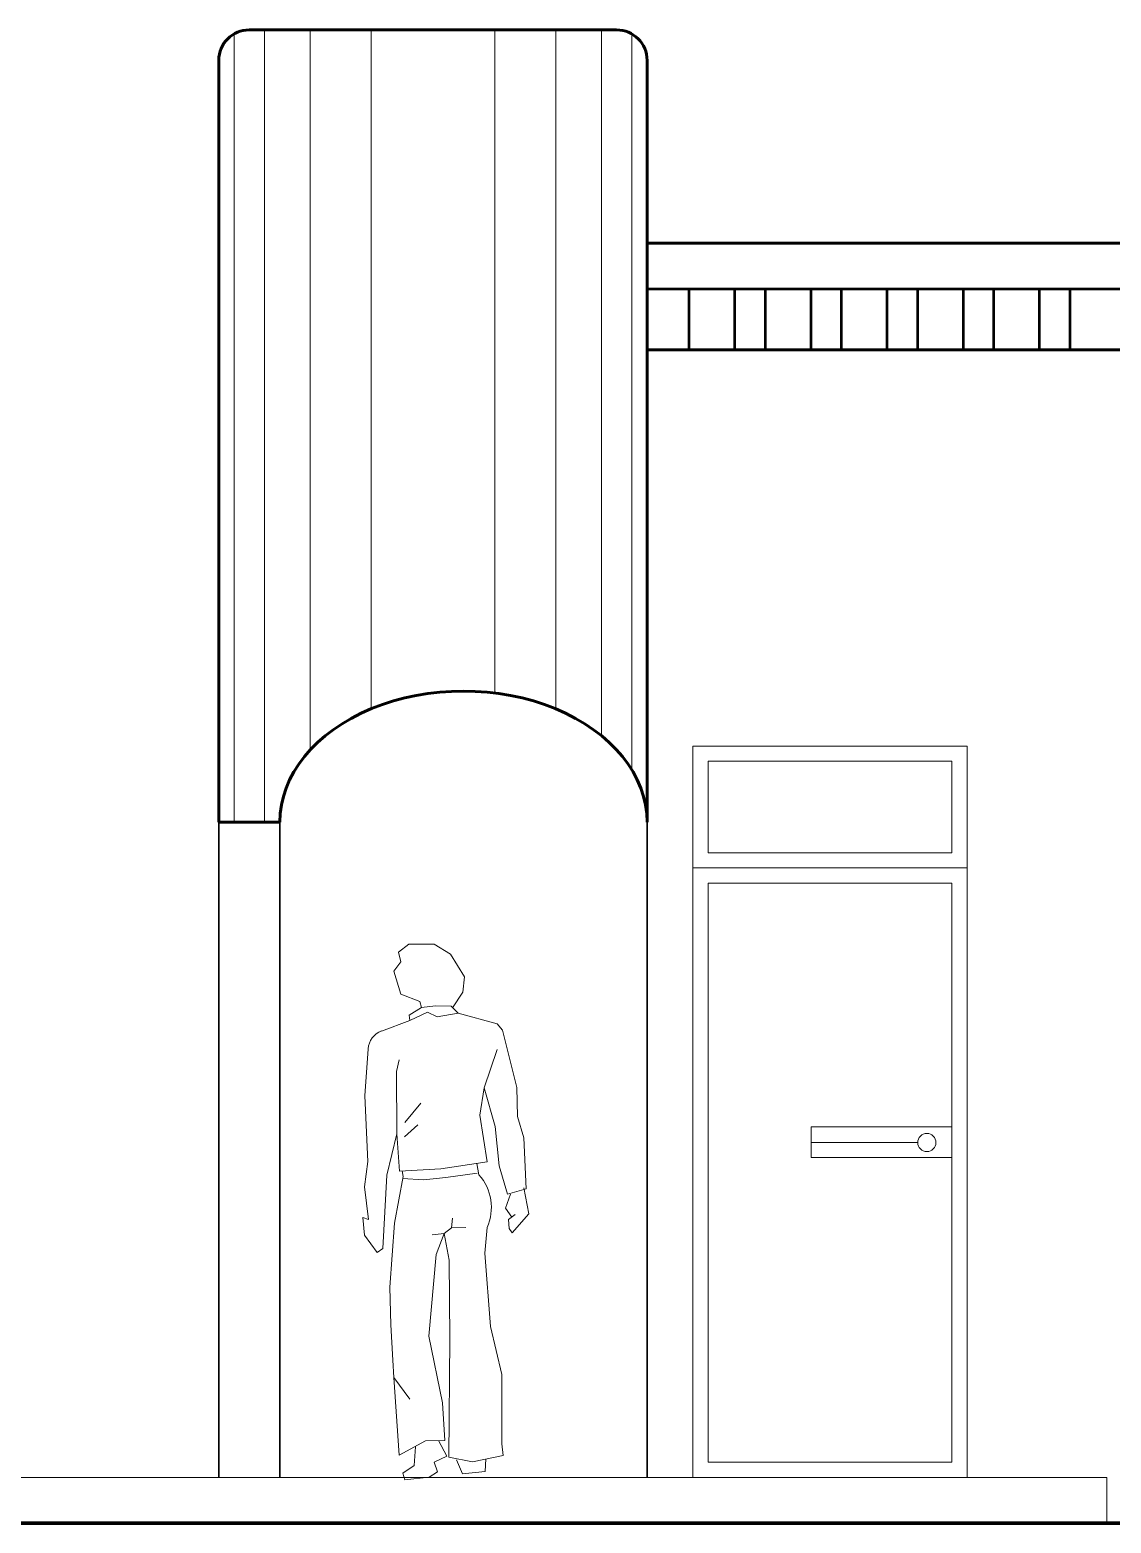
# Model space of a CAD drawing. Header units: centimetres. Extents: x 48 to 15845, y 265 to 7947.
# Drawn here: x 51.353 to 54.902, y 288.834 to 293.734 of the extents above; entities that cross this region are included whole.
import ezdxf

# ---------------------------------------------------------------- set-up
doc = ezdxf.new("R2010")
doc.units = ezdxf.units.CM
for name, color, linetype, lineweight in [('bajo', 152, 'Continuous', 13), ('carga', 10, 'Continuous', 35), ('LOSA', 122, 'Continuous', 60), ('PUERTAS Y VENTANAS', 210, 'Continuous', 5), ('TIERRA', 3, 'Continuous', 90)]:
    doc.layers.add(name, color=color, linetype=linetype, lineweight=lineweight)
doc.layers.add('MUEBLES', color=7, linetype='Continuous', lineweight=20, true_color=0xf79608)
doc.layers.add('niveles', color=7, linetype='Continuous', lineweight=5, true_color=0xf0c70f)

msp = doc.modelspace()

# ---------------------------------------------------------------- linework, layer by layer
at = {"layer": 'bajo', "linetype": 'ByBlock'}
for p, q in [((52.0229, 291.1338), (52.0229, 293.7204)), ((52.1229, 291.1338), (52.1229, 293.7338)), ((52.2729, 291.3712), (52.2729, 293.7338)), ((52.4729, 291.5059), (52.4729, 293.7338)), ((52.8786, 291.5579), (52.8786, 293.7338)), ((53.0786, 291.5059), (53.0786, 293.7338)), ((53.2286, 291.4179), (53.2286, 293.7338)), ((53.3286, 291.3054), (53.3286, 293.7204))]:
    msp.add_line(p, q, dxfattribs=at)
at = {"layer": 'carga', "linetype": 'ByBlock'}
for p, q in [((51.9729, 291.1338), (51.9729, 288.9838)), ((52.1729, 291.1338), (52.1729, 288.9838)), ((53.3786, 291.1338), (53.3786, 288.9838))]:
    msp.add_line(p, q, dxfattribs=at)
at = {"layer": 'LOSA', "linetype": 'ByBlock'}
for p, q in [((53.2786, 293.7338), (52.0729, 293.7338)), ((51.9729, 293.6338), (51.9729, 291.1338)), ((53.3786, 293.6338), (53.3786, 291.1338)), ((55.91, 293.0338), (53.3786, 293.0338)), ((55.91, 292.6838), (53.3786, 292.6838)), ((52.1729, 291.1338), (51.9729, 291.1338))]:
    msp.add_line(p, q, dxfattribs=at)
at = {"layer": 'LOSA', "linetype": 'ByBlock', "lineweight": 50}
for p, q in [((53.3786, 292.8838), (55.91, 292.8838)), ((53.5159, 292.8838), (53.5159, 292.6838)), ((53.6659, 292.8838), (53.6659, 292.6838)), ((53.7659, 292.8838), (53.7659, 292.6838)), ((53.9159, 292.8838), (53.9159, 292.6838)), ((54.0159, 292.8838), (54.0159, 292.6838)), ((54.1659, 292.8838), (54.1659, 292.6838)), ((54.2659, 292.8838), (54.2659, 292.6891)), ((54.2659, 292.8838), (54.2659, 292.6838)), ((54.4159, 292.8838), (54.4159, 292.6838)), ((54.5159, 292.8838), (54.5159, 292.6838)), ((54.6659, 292.8838), (54.6659, 292.6838)), ((54.7659, 292.8838), (54.7659, 292.6838))]:
    msp.add_line(p, q, dxfattribs=at)
at = {"layer": 'LOSA', "linetype": 'ByBlock'}
for centre, start, end in [((52.0729, 293.6338), 90, 180), ((53.2786, 293.6338), 360, 90)]:
    msp.add_arc(centre, 0.1, start, end, dxfattribs=at)
msp.add_ellipse((52.7758, 291.1338), major_axis=(0.6028, 0), ratio=0.713823, start_param=0, end_param=3.141593, dxfattribs=at)
at = {"layer": 'MUEBLES'}
for p, q in [((52.7586, 290.5077), (52.7361, 290.53)), ((52.5836, 290.1486), (52.6358, 290.2122)), ((52.5824, 290.1012), (52.626, 290.1412)), ((52.8268, 289.9771), (52.8202, 290.0135)), ((52.4646, 289.8307), (52.4507, 289.9378)), ((52.9142, 289.8676), (52.9304, 289.9137)), ((52.9343, 289.838), (52.9142, 289.8676)), ((52.7362, 289.8025), (52.7836, 289.8039)), ((52.7126, 289.7838), (52.6727, 289.78)), ((52.7214, 289.0538), (52.6944, 289.1054)), ((52.6184, 289.0842), (52.6143, 289.0225))]:
    msp.add_line(p, q, dxfattribs=at)
for points in [[(52.7399, 290.5251), (52.7734, 290.5762), (52.7796, 290.626), (52.7333, 290.7007), (52.6797, 290.7342), (52.5962, 290.7341), (52.5626, 290.7079), (52.5702, 290.6755), (52.5478, 290.6456), (52.5704, 290.5696), (52.6327, 290.546), (52.6377, 290.5261), (52.5979, 290.5011), (52.6004, 290.4837), (52.5071, 290.4486)], [(52.7361, 290.53), (52.6845, 290.5318), (52.6377, 290.5261)], [(52.8438, 290.2624), (52.8801, 290.1354), (52.8928, 290.0059), (52.9204, 289.9137), (52.9814, 289.9313), (52.9736, 290.0982), (52.9536, 290.1679), (52.9509, 290.2638), (52.9045, 290.4519), (52.887, 290.4718), (52.7586, 290.5077), (52.6901, 290.4951), (52.6577, 290.51), (52.6004, 290.4837)], [(52.4636, 290.39), (52.4526, 290.2355), (52.4618, 290.02), (52.4507, 289.9378)], [(52.5575, 290.1111), (52.5665, 289.9891), (52.7022, 289.9968), (52.8542, 290.0195), (52.8302, 290.1727), (52.8438, 290.2624), (52.8871, 290.3883)], [(52.511, 289.7351), (52.5241, 289.9753), (52.5575, 290.1111), (52.5559, 290.3154), (52.5645, 290.3541)], [(52.6002, 289.2404), (52.5478, 289.3113), (52.5439, 289.3686), (52.5375, 289.4845), (52.5348, 289.6078), (52.5493, 289.8184), (52.5777, 289.9717), (52.5753, 289.9896)], [(52.8206, 289.9821), (52.7185, 289.9682), (52.645, 289.9606), (52.5764, 289.9649)], [(52.9739, 289.9338), (52.9903, 289.8491), (52.9356, 289.7867), (52.9256, 289.8004), (52.9243, 289.8303), (52.9454, 289.8465)], [(52.4646, 289.8307), (52.4459, 289.8369), (52.451, 289.7783), (52.4922, 289.7223), (52.511, 289.7351)], [(52.8533, 289.804), (52.846, 289.7193), (52.8651, 289.4789), (52.9015, 289.322), (52.902, 289.094), (52.9058, 289.0554), (52.8061, 289.0353), (52.7276, 289.0501), (52.7307, 289.44), (52.7289, 289.6966), (52.7126, 289.7838), (52.7362, 289.8025), (52.7399, 289.8349)], [(52.7126, 289.7838), (52.6865, 289.7152), (52.6621, 289.4473), (52.7074, 289.2282), (52.7151, 289.1049), (52.6515, 289.1035), (52.5644, 289.0572), (52.5478, 289.3113)], [(52.7214, 289.0538), (52.6803, 289.0338), (52.6903, 289.0027), (52.663, 288.9852), (52.5833, 288.9763), (52.577, 288.9975), (52.6143, 289.0225)], [(52.8497, 289.0453), (52.8473, 289.003), (52.7726, 288.9953), (52.7526, 289.0414)]]:
    msp.add_lwpolyline(points, dxfattribs=at)
for centre, radius, start, end in [((52.5279, 290.3878), 0.0644, 108.8764, 177.9845), ((52.7078, 289.8703), 0.1599, 335.5022, 41.8892)]:
    msp.add_arc(centre, radius, start, end, dxfattribs=at)
at = {"layer": 'niveles', "linetype": 'ByBlock'}
for p, q in [((54.8874, 288.9838), (50.9491, 288.9838)), ((54.8874, 288.8338), (54.8874, 288.9838))]:
    msp.add_line(p, q, dxfattribs=at)
at = {"layer": 'PUERTAS Y VENTANAS', "linetype": 'ByBlock'}
for p, q in [((53.5286, 291.3838), (53.5286, 288.9838)), ((53.5286, 291.3838), (54.4286, 291.3838)), ((54.4286, 291.3838), (54.4286, 288.9838)), ((53.5786, 291.3338), (53.5786, 291.0338)), ((53.5786, 291.3338), (54.3786, 291.3338)), ((54.3786, 291.3338), (54.3786, 291.0338)), ((54.3786, 291.0338), (53.5786, 291.0338)), ((54.4286, 290.9838), (53.5286, 290.9838)), ((54.3786, 290.9338), (53.5786, 290.9338)), ((53.5786, 290.9338), (53.5786, 289.0338)), ((54.3786, 290.9338), (54.3786, 289.0338)), ((54.3786, 290.1338), (53.917, 290.1338)), ((53.917, 290.1338), (53.917, 290.0338)), ((53.917, 290.1338), (53.917, 290.0838)), ((54.3786, 289.0338), (54.3786, 290.1338)), ((54.2669, 290.0827), (53.917, 290.0827)), ((53.917, 290.0338), (54.3786, 290.0338)), ((54.3786, 289.0338), (53.5786, 289.0338))]:
    msp.add_line(p, q, dxfattribs=at)
msp.add_circle((54.2968, 290.0827), 0.0299, dxfattribs=at)
at = {"layer": 'TIERRA', "linetype": 'ByBlock'}
msp.add_line((47.804, 288.8338), (74.2096, 288.8338), dxfattribs=at)

doc.saveas('drawing.dxf')
